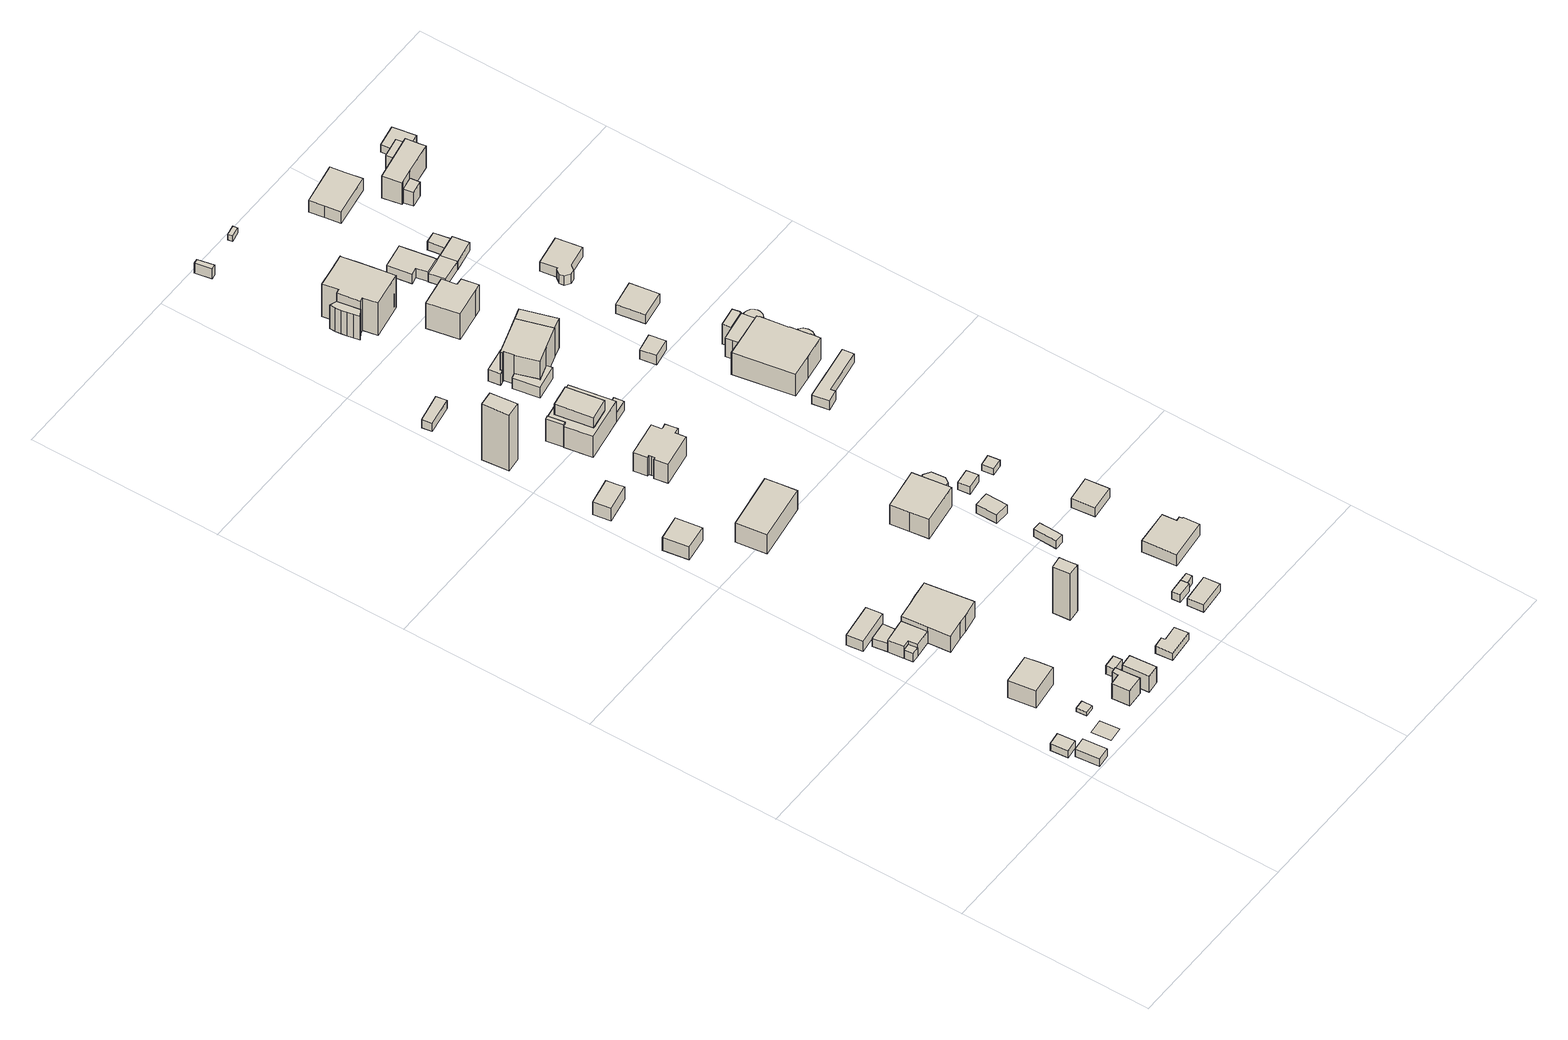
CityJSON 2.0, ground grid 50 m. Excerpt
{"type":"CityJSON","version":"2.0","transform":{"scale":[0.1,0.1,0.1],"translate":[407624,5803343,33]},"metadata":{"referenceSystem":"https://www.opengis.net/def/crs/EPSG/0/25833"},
"CityObjects":{
"building1":{"type":"Building","attributes":{"Gemeindeschluessel":"11000009","BezugspunktDach":"2200","function":"31001_1010","measuredHeight":2.56,"storeysAboveGround":1},"address":[{"country":"Germany","locality":"Berlin","thoroughfareNumber":"14","thoroughfareName":"Lindenstraße"}],"geometry":[{"type":"Solid","lod":"1","boundaries":[[[[0,1,2,3]],[[4,5,6,7]],[[4,7,3,2]],[[5,4,2,1]],[[6,5,1,0]],[[7,6,0,3]]]]}]},
"building2":{"type":"Building","attributes":{"Gemeindeschluessel":"11000009","BezugspunktDach":"2200","function":"31001_2000","measuredHeight":2.33,"storeysAboveGround":1},"address":[{"country":"Germany","locality":"Berlin","thoroughfareNumber":"14 (1)","thoroughfareName":"Lindenstraße"}],"geometry":[{"type":"Solid","lod":"1","boundaries":[[[[8,9,10,11]],[[12,13,14,15]],[[12,15,11,10]],[[13,12,10,9]],[[14,13,9,8]],[[15,14,8,11]]]]}]},
"building3":{"type":"Building","attributes":{"Gemeindeschluessel":"11000009","BezugspunktDach":"2200","function":"31001_1010","measuredHeight":0.02,"storeysAboveGround":1},"address":[{"country":"Germany","locality":"Berlin","thoroughfareNumber":"14 (2)","thoroughfareName":"Lindenstraße"}],"geometry":[{"type":"MultiSurface","lod":"1","boundaries":[[[16,17,18,19]]]}]},
"building4":{"type":"Building","attributes":{"Gemeindeschluessel":"11000009","BezugspunktDach":"2200","function":"31001_2000","measuredHeight":1.07,"storeysAboveGround":1},"address":[{"country":"Germany","locality":"Berlin","thoroughfareNumber":"14 (3)","thoroughfareName":"Lindenstraße"}],"geometry":[{"type":"Solid","lod":"1","boundaries":[[[[20,21,22,23]],[[24,25,26,27]],[[24,27,23,22]],[[25,24,22,21]],[[26,25,21,20]],[[27,26,20,23]]]]}]},
"building5":{"type":"Building","attributes":{"Gemeindeschluessel":"11000009","BezugspunktDach":"2200","function":"31001_1010","measuredHeight":7.18,"storeysAboveGround":1},"address":[{"country":"Germany","locality":"Berlin","thoroughfareNumber":"15","thoroughfareName":"Lindenstraße"}],"geometry":[{"type":"Solid","lod":"1","boundaries":[[[[28,29,30,31,32]],[[33,34,35,36,37]],[[33,37,32,31]],[[34,33,31,30]],[[35,34,30,29]],[[36,35,29,28]],[[37,36,28,32]]]]}]},
"building6":{"type":"Building","attributes":{"Gemeindeschluessel":"11000009","BezugspunktDach":"2200","function":"51009_1610","measuredHeight":2.79,"storeysAboveGround":0},"address":[{"country":"Germany","locality":"Berlin"}],"geometry":[{"type":"Solid","lod":"1","boundaries":[[[[38,39,40,41]],[[42,43,44,45]],[[42,45,41,40]],[[43,42,40,39]],[[44,43,39,38]],[[45,44,38,41]]]]}]},
"building7":{"type":"Building","attributes":{"Gemeindeschluessel":"11000009","BezugspunktDach":"2200","function":"31001_2000","measuredHeight":2.51,"storeysAboveGround":1},"address":[{"country":"Germany","locality":"Berlin","thoroughfareNumber":"16 (1)","thoroughfareName":"Lindenstraße"}],"geometry":[{"type":"Solid","lod":"1","boundaries":[[[[46,47,48,49]],[[50,51,52,53]],[[50,53,49,48]],[[51,50,48,47]],[[52,51,47,46]],[[53,52,46,49]]]]}]},
"building8":{"type":"Building","attributes":{"Gemeindeschluessel":"11000009","BezugspunktDach":"2200","function":"31001_2000","measuredHeight":3.21,"storeysAboveGround":1},"address":[{"country":"Germany","locality":"Berlin","thoroughfareNumber":"17 (1)","thoroughfareName":"Lindenstraße"}],"geometry":[{"type":"Solid","lod":"1","boundaries":[[[[54,55,56,57]],[[58,59,60,61]],[[58,61,57,56]],[[59,58,56,55]],[[60,59,55,54]],[[61,60,54,57]]]]}]},
"building9":{"type":"Building","attributes":{"Gemeindeschluessel":"11000009","BezugspunktDach":"2200","function":"31001_1010","measuredHeight":4.89,"storeysAboveGround":1},"address":[{"country":"Germany","locality":"Berlin","thoroughfareNumber":"14 (4)","thoroughfareName":"Lindenstraße"}],"geometry":[{"type":"Solid","lod":"1","boundaries":[[[[62,63,64,65,66,67,68]],[[69,70,71,72,73,74,75]],[[69,75,68,67]],[[70,69,67,66]],[[71,70,66,65]],[[72,71,65,64]],[[73,72,64,63]],[[74,73,63,62]],[[75,74,62,68]]]]}]},
"building10":{"type":"Building","attributes":{"Gemeindeschluessel":"11000009","function":"31001_1010"},"address":[{"country":"Germany","locality":"Berlin","thoroughfareNumber":"16","thoroughfareName":"Lindenstraße"}],"children":["building10-1","building10-2"]},
"building10-1":{"type":"BuildingPart","attributes":{"BezugspunktDach":"2200","measuredHeight":5.88,"storeysAboveGround":1},"parents":["building10"],"geometry":[{"type":"MultiSurface","lod":"1","boundaries":[[[76,77,78,79,80,81,82,83,84]],[[85,86,87,88,89,90,91,92,93]],[[85,93,84,83]],[[86,85,83,82]],[[87,86,82,81]],[[88,87,81,80]],[[89,88,80,79]],[[90,89,79,78]],[[91,90,78,77]],[[92,91,77,76]],[[94,95,92,76,84]],[[93,92,95,94]]]}]},
"building10-2":{"type":"BuildingPart","attributes":{"BezugspunktDach":"2200","measuredHeight":4.79,"storeysAboveGround":1},"parents":["building10"],"geometry":[{"type":"MultiSurface","lod":"1","boundaries":[[[96,97,98,95,94,99,100]],[[101,93,92,43,42,45,102]],[[101,102,100,99]],[[93,101,99,94]],[[43,92,95,98]],[[42,43,98,97]],[[45,42,97,96]],[[102,45,96,100]],[[93,103,94,95,92,104]]]}]},
"building11":{"type":"Building","attributes":{"Gemeindeschluessel":"11000009","BezugspunktDach":"2200","function":"31001_1010","measuredHeight":5.44,"storeysAboveGround":1},"address":[{"country":"Germany","locality":"Berlin","thoroughfareNumber":"14 (5)","thoroughfareName":"Lindenstraße"}],"geometry":[{"type":"Solid","lod":"1","boundaries":[[[[105,106,107,108]],[[109,110,111,112]],[[109,112,108,107]],[[110,109,107,106]],[[111,110,106,105]],[[112,111,105,108]]]]}]},
"building12":{"type":"Building","attributes":{"Gemeindeschluessel":"11000009","BezugspunktDach":"2200","function":"31001_2000","measuredHeight":2.69,"storeysAboveGround":1},"address":[{"country":"Germany","locality":"Berlin","thoroughfareNumber":"14 (6)","thoroughfareName":"Lindenstraße"}],"geometry":[{"type":"Solid","lod":"1","boundaries":[[[[113,114,115,116]],[[117,118,119,120]],[[117,120,116,115]],[[118,117,115,114]],[[119,118,114,113]],[[120,119,113,116]]]]}]},
"building13":{"type":"Building","attributes":{"Gemeindeschluessel":"11000009","BezugspunktDach":"2200","function":"31001_2000","measuredHeight":5.16,"storeysAboveGround":1},"address":[{"country":"Germany","locality":"Berlin","thoroughfareNumber":"19 (1)","thoroughfareName":"Lindenstraße"}],"geometry":[{"type":"Solid","lod":"1","boundaries":[[[[121,122,123,124]],[[125,126,127,128]],[[125,128,124,123]],[[126,125,123,122]],[[127,126,122,121]],[[128,127,121,124]]]]}]},
"building14":{"type":"Building","attributes":{"Gemeindeschluessel":"11000009","BezugspunktDach":"2200","function":"31001_1010","measuredHeight":2.32,"storeysAboveGround":1},"address":[{"country":"Germany","locality":"Berlin","thoroughfareNumber":"14 (7)","thoroughfareName":"Lindenstraße"}],"geometry":[{"type":"Solid","lod":"1","boundaries":[[[[129,130,131,132,133,134]],[[135,136,137,138,139,140]],[[135,140,134,133]],[[136,135,133,132]],[[137,136,132,131]],[[138,137,131,130]],[[139,138,130,129]],[[140,139,129,134]]]]}]},
"building15":{"type":"Building","attributes":{"Gemeindeschluessel":"11000009","BezugspunktDach":"2200","function":"31001_2000","measuredHeight":5,"storeysAboveGround":1},"address":[{"country":"Germany","locality":"Berlin","thoroughfareNumber":"20 (1)","thoroughfareName":"Lindenstraße"}],"geometry":[{"type":"Solid","lod":"1","boundaries":[[[[141,142,143,144,145]],[[146,147,148,149,150]],[[146,150,145,144]],[[147,146,144,143]],[[148,147,143,142]],[[149,148,142,141]],[[150,149,141,145]]]]}]},
"building16":{"type":"Building","attributes":{"Gemeindeschluessel":"11000009","BezugspunktDach":"2200","function":"31001_2000","measuredHeight":15.65,"storeysAboveGround":1},"address":[{"country":"Germany","locality":"Berlin","thoroughfareNumber":"915","thoroughfareName":"Lindenstraße"}],"geometry":[{"type":"Solid","lod":"1","boundaries":[[[[151,152,153,154,155]],[[156,157,158,159,160]],[[156,160,155,154]],[[157,156,154,153]],[[158,157,153,152]],[[159,158,152,151]],[[160,159,151,155]]]]}]},
"building17":{"type":"Building","attributes":{"Gemeindeschluessel":"11000009","BezugspunktDach":"2200","function":"31001_1010","measuredHeight":8.51,"storeysAboveGround":1},"address":[{"country":"Germany","locality":"Berlin","thoroughfareNumber":"18A","thoroughfareName":"Lindenstraße"}],"geometry":[{"type":"Solid","lod":"1","boundaries":[[[[161,162,163,164,165]],[[166,167,168,169,170]],[[166,170,165,164]],[[167,166,164,163]],[[168,167,163,162]],[[169,168,162,161]],[[170,169,161,165]]]]}]},
"building18":{"type":"Building","attributes":{"Gemeindeschluessel":"11000009","BezugspunktDach":"2200","function":"51009_1611","measuredHeight":17.93,"storeysAboveGround":0},"address":[{"country":"Germany","locality":"Berlin"}],"geometry":[{"type":"Solid","lod":"1","boundaries":[[[[171,172,173,174]],[[175,176,177,178]],[[175,178,174,173]],[[176,175,173,172]],[[177,176,172,171]],[[178,177,171,174]]]]}]},
"building19":{"type":"Building","attributes":{"Gemeindeschluessel":"11000009","BezugspunktDach":"2200","function":"31001_2000","measuredHeight":2.68,"storeysAboveGround":1},"address":[{"country":"Germany","locality":"Berlin","thoroughfareNumber":"23 (1)","thoroughfareName":"Lindenstraße"}],"geometry":[{"type":"Solid","lod":"1","boundaries":[[[[179,180,181,182]],[[183,184,185,186]],[[183,186,182,181]],[[184,183,181,180]],[[185,184,180,179]],[[186,185,179,182]]]]}]},
"building20":{"type":"Building","attributes":{"Gemeindeschluessel":"11000009","BezugspunktDach":"2200","function":"51009_1610","measuredHeight":7.17,"storeysAboveGround":0},"address":[{"country":"Germany","locality":"Berlin"}],"geometry":[{"type":"Solid","lod":"1","boundaries":[[[[187,188,189,190]],[[191,192,193,194]],[[191,194,190,189]],[[192,191,189,188]],[[193,192,188,187]],[[194,193,187,190]]]]}]},
"building21":{"type":"Building","attributes":{"Gemeindeschluessel":"11000009","BezugspunktDach":"2200","function":"31001_2000","measuredHeight":2.36,"storeysAboveGround":1},"address":[{"country":"Germany","locality":"Berlin","thoroughfareNumber":"14 (9)","thoroughfareName":"Lindenstraße"}],"geometry":[{"type":"Solid","lod":"1","boundaries":[[[[195,196,197,198,199]],[[200,201,202,203,204]],[[200,204,199,198]],[[201,200,198,197]],[[202,201,197,196]],[[203,202,196,195]],[[204,203,195,199]]]]}]},
"building22":{"type":"Building","attributes":{"Gemeindeschluessel":"11000009","BezugspunktDach":"2200","function":"31001_1010","measuredHeight":2.31,"storeysAboveGround":1},"address":[{"country":"Germany","locality":"Berlin","thoroughfareNumber":"14 (8)","thoroughfareName":"Lindenstraße"}],"geometry":[{"type":"Solid","lod":"1","boundaries":[[[[205,206,207,208]],[[209,210,211,212]],[[209,212,208,207]],[[210,209,207,206]],[[211,210,206,205]],[[212,211,205,208]]]]}]},
"building23":{"type":"Building","attributes":{"Gemeindeschluessel":"11000009","BezugspunktDach":"2200","function":"31001_1010","measuredHeight":7.93,"storeysAboveGround":1},"address":[{"country":"Germany","locality":"Berlin","thoroughfareNumber":"20","thoroughfareName":"Lindenstraße"}],"geometry":[{"type":"Solid","lod":"1","boundaries":[[[[213,214,215,216,217,218,219,220,221,222,223,224,225,226]],[[227,228,229,230,231,232,233,234,235,236,237,238,239,240]],[[227,240,226,225]],[[228,227,225,224]],[[229,228,224,223]],[[230,229,223,222]],[[231,230,222,221]],[[232,231,221,220]],[[233,232,220,219]],[[234,233,219,218]],[[235,234,218,217]],[[236,235,217,216]],[[237,236,216,215]],[[238,237,215,214]],[[239,238,214,213]],[[240,239,213,226]]]]}]},
"building24":{"type":"Building","attributes":{"Gemeindeschluessel":"11000009","BezugspunktDach":"2200","function":"31001_2000","measuredHeight":2.33,"storeysAboveGround":1},"address":[{"country":"Germany","locality":"Berlin","thoroughfareNumber":"14 (10)","thoroughfareName":"Lindenstraße"}],"geometry":[{"type":"Solid","lod":"1","boundaries":[[[[197,241,242,198]],[[243,244,201,200]],[[243,200,198,242]],[[244,243,242,241]],[[201,244,241,197]],[[200,201,197,198]]]]}]},
"building25":{"type":"Building","attributes":{"Gemeindeschluessel":"11000009","function":"31001_1010"},"address":[{"country":"Germany","locality":"Berlin","thoroughfareNumber":"21A","thoroughfareName":"Lindenstraße"}],"children":["building25-1","building25-2"]},
"building25-1":{"type":"BuildingPart","attributes":{"BezugspunktDach":"2200","measuredHeight":6.84,"storeysAboveGround":2},"parents":["building25"],"geometry":[{"type":"MultiSurface","lod":"1","boundaries":[[[245,246,247,248,249,250,251],[252,253,254,255]],[[256,257,258,259,260,261,262],[263,264,265,266]],[[256,262,251,250]],[[257,256,250,249]],[[258,257,249,248]],[[259,258,248,247]],[[260,259,247,246]],[[261,260,246,245]],[[262,261,245,251]],[[266,255,266,263]],[[264,263,264,253]],[[265,264,265,252]],[[265,252,265,266]],[[263,266,255,254]],[[254,253,264,263]],[[267,253,252,265,264]],[[266,265,252,255]]]}]},
"building25-2":{"type":"BuildingPart","attributes":{"BezugspunktDach":"2200","measuredHeight":10.55,"storeysAboveGround":2},"parents":["building25"],"geometry":[{"type":"MultiSurface","lod":"1","boundaries":[[[268,269,270,271]],[[265,264,263,266]],[[252,255,271,270]],[[253,252,270,269]],[[254,253,264,269,268]],[[255,254,268,271]],[[265,266,255,252]],[[272,264,265,252,253]],[[263,264,253,254]],[[266,263,254,255]]]}]},
"building26":{"type":"Building","attributes":{"Gemeindeschluessel":"11000009","function":"31001_1010"},"address":[{"country":"Germany","locality":"Berlin","thoroughfareNumber":"17","thoroughfareName":"Lindenstraße"}],"children":["building26-1","building26-2"]},
"building26-1":{"type":"BuildingPart","attributes":{"BezugspunktDach":"2200","measuredHeight":8.07,"storeysAboveGround":2},"parents":["building26"],"geometry":[{"type":"MultiSurface","lod":"1","boundaries":[[[273,274,275,276,277,278,279,280]],[[281,282,283,284,285,286,287,288]],[[281,288,280,279]],[[289,290,291,282,281,279,278]],[[292,289,282,283,282,278,277]],[[284,283,277,276],[284,293,292,283]],[[285,284,276,275]],[[286,285,275,274]],[[287,286,274,273]],[[288,287,273,280]],[[282,291,290,289]],[[283,282,289,292]],[[292,293,284,283]]]}]},
"building26-2":{"type":"BuildingPart","attributes":{"BezugspunktDach":"2200","measuredHeight":4.89,"storeysAboveGround":2},"parents":["building26"],"geometry":[{"type":"MultiSurface","lod":"1","boundaries":[[[293,294,295,296,297,290]],[[298,299,300,301,284,291]],[[298,291,290,297]],[[299,298,297,296]],[[300,299,296,295]],[[301,300,295,294]],[[284,301,294,293]],[[291,282,289,290]],[[283,292,289,282]],[[284,293,292,283]]]}]},
"building27":{"type":"Building","attributes":{"Gemeindeschluessel":"11000009","BezugspunktDach":"2200","function":"31001_2723","measuredHeight":2.49,"storeysAboveGround":1},"address":[{"country":"Germany","locality":"Berlin","thoroughfareNumber":"16 (3)","thoroughfareName":"Lindenstraße"}],"geometry":[{"type":"Solid","lod":"1","boundaries":[[[[302,303,304,305]],[[306,307,308,309]],[[306,309,305,304]],[[307,306,304,303]],[[308,307,303,302]],[[309,308,302,305]]]]}]},
"building28":{"type":"Building","attributes":{"Gemeindeschluessel":"11000009","BezugspunktDach":"2200","function":"31001_1313","measuredHeight":2.88,"storeysAboveGround":1},"address":[{"country":"Germany","locality":"Berlin","thoroughfareNumber":"16 (2)","thoroughfareName":"Lindenstraße"}],"geometry":[{"type":"Solid","lod":"1","boundaries":[[[[310,311,312,313]],[[314,315,316,317]],[[314,317,313,312]],[[315,314,312,311]],[[316,315,311,310]],[[317,316,310,313]]]]}]},
"building29":{"type":"Building","attributes":{"Gemeindeschluessel":"11000009","BezugspunktDach":"2200","function":"31001_2723","measuredHeight":2.99,"storeysAboveGround":1},"address":[{"country":"Germany","locality":"Berlin","thoroughfareNumber":"21A (1)","thoroughfareName":"Lindenstraße"}],"geometry":[{"type":"Solid","lod":"1","boundaries":[[[[318,319,320,321]],[[322,323,324,325]],[[322,325,321,320]],[[323,322,320,319]],[[324,323,319,318]],[[325,324,318,321]]]]}]},
"building30":{"type":"Building","attributes":{"Gemeindeschluessel":"11000009","BezugspunktDach":"2200","function":"31001_1010","measuredHeight":3.58,"storeysAboveGround":1},"address":[{"country":"Germany","locality":"Berlin","thoroughfareNumber":"15A (2)","thoroughfareName":"Lindenstraße"}],"geometry":[{"type":"Solid","lod":"1","boundaries":[[[[326,327,328,329,330,331,332,333,334]],[[335,336,337,338,339,340,341,342,343]],[[335,343,334,333]],[[336,335,333,332]],[[337,336,332,331]],[[338,337,331,330]],[[339,338,330,329]],[[340,339,329,328]],[[341,340,328,327]],[[342,341,327,326]],[[343,342,326,334]]]]}]},
"building31":{"type":"Building","attributes":{"Gemeindeschluessel":"11000009","BezugspunktDach":"2200","function":"31001_1313","measuredHeight":2.82,"storeysAboveGround":1},"address":[{"country":"Germany","locality":"Berlin","thoroughfareNumber":"17 (2)","thoroughfareName":"Lindenstraße"}],"geometry":[{"type":"Solid","lod":"1","boundaries":[[[[344,345,346,347]],[[348,349,350,351]],[[348,351,347,346]],[[349,348,346,345]],[[350,349,345,344]],[[351,350,344,347]]]]}]},
"building32":{"type":"Building","attributes":{"Gemeindeschluessel":"11000009","BezugspunktDach":"2200","function":"51009_1610","measuredHeight":7.68,"storeysAboveGround":0},"address":[{"country":"Germany","locality":"Berlin"}],"geometry":[{"type":"Solid","lod":"1","boundaries":[[[[352,353,354,355,356,357,358,359]],[[360,361,362,363,364,365,366,367]],[[360,367,359,358]],[[361,360,358,357]],[[362,361,357,356]],[[363,362,356,355]],[[364,363,355,354]],[[365,364,354,353]],[[366,365,353,352]],[[367,366,352,359]]]]}]},
"building33":{"type":"Building","attributes":{"Gemeindeschluessel":"11000009","function":"31001_1010"},"address":[{"country":"Germany","locality":"Berlin","thoroughfareNumber":"22A","thoroughfareName":"Lindenstraße"}],"children":["building33-1","building33-2","building33-3","building33-4"]},
"building33-1":{"type":"BuildingPart","attributes":{"BezugspunktDach":"2200","measuredHeight":9.42,"storeysAboveGround":3},"parents":["building33"],"geometry":[{"type":"MultiSurface","lod":"1","boundaries":[[[368,369,370,371,372,373,374,375,376,377]],[[378,379,380,381,382,383,384,385,386,387]],[[388,389,387,378,390,378,387,377,376]],[[379,378,376,375]],[[380,379,375,374],[379,380,374,375]],[[381,380,374,373]],[[391,392,393,394,391,382,381,373,372]],[[395,392,372,371]],[[383,382,391,396]],[[384,383,371,370]],[[385,384,370,369]],[[386,385,369,368]],[[387,386,387,389,397,368,377]],[[390,378,387,389,388]],[[394,393,392,391]],[[396,391,392,395]],[[397,389,387,386]]]}]},
"building33-2":{"type":"BuildingPart","attributes":{"BezugspunktDach":"2200","measuredHeight":3.43,"storeysAboveGround":3},"parents":["building33"],"geometry":[{"type":"Solid","lod":"1","boundaries":[[[[398,399,393,392,395,400]],[[396,391,394,401,402,403]],[[396,403,400,395]],[[401,394,393,399]],[[402,401,399,398]],[[403,402,398,400]],[[391,396,395,392]],[[391,392,393,394]]]]}]},
"building33-3":{"type":"BuildingPart","attributes":{"BezugspunktDach":"2200","measuredHeight":9.41,"storeysAboveGround":3},"parents":["building33"],"geometry":[{"type":"Solid","lod":"1","boundaries":[[[[374,404,405,375]],[[406,407,380,379]],[[406,379,375,405]],[[407,406,405,404]],[[380,407,404,374]],[[379,380,374,375]]]]}]},
"building33-4":{"type":"BuildingPart","attributes":{"BezugspunktDach":"2200","measuredHeight":3.69,"storeysAboveGround":3},"parents":["building33"],"geometry":[{"type":"MultiSurface","lod":"1","boundaries":[[[408,397,389,388,409,410]],[[411,378,387,386,412,413]],[[411,413,410,409]],[[378,411,409,388]],[[412,386,397,408]],[[413,412,408,410]],[[387,378,388,389]],[[386,387,414,389,397,415]]]}]},
"building34":{"type":"Building","attributes":{"Gemeindeschluessel":"11000009","BezugspunktDach":"2200","function":"31001_2463","measuredHeight":2.91,"storeysAboveGround":1},"address":[{"country":"Germany","locality":"Berlin","thoroughfareNumber":"16A (2)","thoroughfareName":"Lindenstraße"}],"geometry":[{"type":"Solid","lod":"1","boundaries":[[[[416,417,418,419]],[[420,421,422,423]],[[420,423,419,418]],[[421,420,418,417]],[[422,421,417,416]],[[423,422,416,419]]]]}]},
"building35":{"type":"Building","attributes":{"Gemeindeschluessel":"11000009","BezugspunktDach":"2200","function":"31001_2723","measuredHeight":1.85,"storeysAboveGround":1},"address":[{"country":"Germany","locality":"Berlin","thoroughfareNumber":"16A (3)","thoroughfareName":"Lindenstraße"}],"geometry":[{"type":"Solid","lod":"1","boundaries":[[[[424,425,426,427]],[[428,429,430,431]],[[428,431,427,426]],[[429,428,426,425]],[[430,429,425,424]],[[431,430,424,427]]]]}]},
"building36":{"type":"Building","attributes":{"Gemeindeschluessel":"11000009","function":"31001_1010"},"address":[{"country":"Germany","locality":"Berlin","thoroughfareNumber":"24","thoroughfareName":"Lindenstraße"}],"children":["building36-1","building36-2","building36-3"]},
"building36-1":{"type":"BuildingPart","attributes":{"BezugspunktDach":"2200","measuredHeight":12.09,"storeysAboveGround":3},"parents":["building36"],"geometry":[{"type":"MultiSurface","lod":"1","boundaries":[[[432,433,434,435,436,437,438,439,440,441,442,443,444]],[[445,446,447,448,449,450,451,452,453,454,455,456,457]],[[445,457,444,443]],[[446,445,443,442]],[[447,446,442,441]],[[448,447,441,440]],[[458,449,448,440,439]],[[450,449,439,438],[449,450,459,458]],[[451,450,438,437]],[[452,451,437,436],[460,461,462,463]],[[453,452,436,435]],[[454,453,435,434]],[[455,454,434,433]],[[456,455,433,432]],[[457,456,432,444]],[[462,461,460,463]]]}]},
"building36-2":{"type":"BuildingPart","attributes":{"BezugspunktDach":"2200","measuredHeight":6.75,"storeysAboveGround":3},"parents":["building36"],"geometry":[{"type":"Solid","lod":"1","boundaries":[[[[462,464,465,463]],[[466,467,461,460]],[[466,460,463,465]],[[467,466,465,464]],[[461,467,464,462]],[[460,461,462,463]]]]}]},
"building36-3":{"type":"BuildingPart","attributes":{"BezugspunktDach":"2200","measuredHeight":7.79,"storeysAboveGround":3},"parents":["building36"],"geometry":[{"type":"Solid","lod":"1","boundaries":[[[[459,468,469,458]],[[470,471,450,449]],[[470,449,458,469]],[[471,470,469,468]],[[450,471,468,459]],[[450,459,458,449]]]]}]},
"building37":{"type":"Building","attributes":{"Gemeindeschluessel":"11000009","BezugspunktDach":"2200","function":"51009_1610","measuredHeight":3.13,"storeysAboveGround":0},"address":[{"country":"Germany","locality":"Berlin"}],"geometry":[{"type":"Solid","lod":"1","boundaries":[[[[472,473,474,475]],[[476,477,478,479]],[[476,479,475,474]],[[477,476,474,473]],[[478,477,473,472]],[[479,478,472,475]]]]}]},
"building38":{"type":"Building","attributes":{"Gemeindeschluessel":"11000009","BezugspunktDach":"2200","function":"31001_1010","measuredHeight":9.97,"storeysAboveGround":2},"address":[{"country":"Germany","locality":"Berlin","thoroughfareNumber":"23","thoroughfareName":"Lindenstraße"}],"geometry":[{"type":"Solid","lod":"1","boundaries":[[[[480,481,482,483,484,485,486]],[[487,488,489,490,491,492,493]],[[487,493,486,485]],[[488,487,485,484]],[[489,488,484,483]],[[490,489,483,482]],[[491,490,482,481]],[[492,491,481,480]],[[493,492,480,486]]]]}]},
"building39":{"type":"Building","attributes":{"Gemeindeschluessel":"11000009","BezugspunktDach":"2200","function":"31001_2723","measuredHeight":2.97,"storeysAboveGround":1},"address":[{"country":"Germany","locality":"Berlin","thoroughfareNumber":"21A (2)","thoroughfareName":"Lindenstraße"}],"geometry":[{"type":"Solid","lod":"1","boundaries":[[[[494,495,496,497]],[[498,499,500,501]],[[498,501,497,496]],[[499,498,496,495]],[[500,499,495,494]],[[501,500,494,497]]]]}]},
"building40":{"type":"Building","attributes":{"Gemeindeschluessel":"11000009","BezugspunktDach":"2200","function":"31001_2000","measuredHeight":2.85,"storeysAboveGround":1},"address":[{"country":"Germany","locality":"Berlin","thoroughfareNumber":"18 (1)","thoroughfareName":"Lindenstraße"}],"geometry":[{"type":"Solid","lod":"1","boundaries":[[[[502,503,504,505,506,507]],[[508,509,510,511,512,513]],[[508,513,507,506]],[[509,508,506,505]],[[510,509,505,504]],[[511,510,504,503]],[[512,511,503,502]],[[513,512,502,507]]]]}]},
"building41":{"type":"Building","attributes":{"Gemeindeschluessel":"11000009","BezugspunktDach":"2200","function":"31001_2000","measuredHeight":1.74,"storeysAboveGround":1},"address":[{"country":"Germany","locality":"Berlin","thoroughfareNumber":"26 (4)","thoroughfareName":"Lindenstraße"}],"geometry":[{"type":"Solid","lod":"1","boundaries":[[[[514,515,516,517]],[[518,519,520,521]],[[518,521,517,516]],[[519,518,516,515]],[[520,519,515,514]],[[521,520,514,517]]]]}]},
"building42":{"type":"Building","attributes":{"Gemeindeschluessel":"11000009","BezugspunktDach":"2200","function":"31001_2463","measuredHeight":3.02,"storeysAboveGround":1},"address":[{"country":"Germany","locality":"Berlin","thoroughfareNumber":"24 (1)","thoroughfareName":"Lindenstraße"}],"geometry":[{"type":"Solid","lod":"1","boundaries":[[[[522,523,524,525,526,527,528]],[[529,530,531,532,533,534,535]],[[529,535,528,527]],[[530,529,527,526]],[[531,530,526,525]],[[532,531,525,524]],[[533,532,524,523]],[[534,533,523,522]],[[535,534,522,528]]]]}]},
"building43":{"type":"Building","attributes":{"Gemeindeschluessel":"11000009","function":"31001_1010"},"address":[{"country":"Germany","locality":"Berlin","thoroughfareNumber":"19","thoroughfareName":"Lindenstraße"}],"children":["building43-1","building43-2","building43-3","building43-4","building43-5"]},
"building43-1":{"type":"BuildingPart","attributes":{"BezugspunktDach":"2200","measuredHeight":10.68,"storeysAboveGround":1},"parents":["building43"],"geometry":[{"type":"MultiSurface","lod":"1","boundaries":[[[536,537,538,539,540,541,542,543,544,545,546,547]],[[548,549,550,551,552,553,554,555,556,557,558,559]],[[548,559,547,546]],[[560,561,562,548,546,545]],[[563,564,549,545,544]],[[551,550,544,543]],[[552,551,543,542]],[[553,552,542,541]],[[554,553,541,540],[554,565,566,553]],[[555,554,540,539]],[[556,555,539,538]],[[557,556,538,537]],[[558,557,537,536]],[[559,558,536,547]],[[549,548,562,561,560]],[[550,549,564,563]],[[565,554,553,566]]]}]},
"building43-2":{"type":"BuildingPart","attributes":{"BezugspunktDach":"2200","measuredHeight":3.47,"storeysAboveGround":1},"parents":["building43"],"geometry":[{"type":"Solid","lod":"1","boundaries":[[[[565,567,568,569,570,571,572,573,574,575,576,577,578,579,580,566]],[[581,582,583,584,585,586,587,588,589,590,591,592,593,555,554,553]],[[581,553,566,580]],[[582,581,580,579]],[[583,582,579,578]],[[584,583,578,577]],[[585,584,577,576]],[[586,585,576,575]],[[587,586,575,574]],[[588,587,574,573]],[[589,588,573,572]],[[590,589,572,571]],[[591,590,571,570]],[[592,591,570,569]],[[593,592,569,568]],[[555,593,568,567]],[[554,555,567,565]],[[553,554,565,566]]]]}]},
"building43-3":{"type":"BuildingPart","attributes":{"BezugspunktDach":"2200","measuredHeight":6.74,"storeysAboveGround":1},"parents":["building43"],"geometry":[{"type":"MultiSurface","lod":"1","boundaries":[[[594,562,561,595,596,597,598]],[[599,600,601,549,548,602,603]],[[599,603,598,597]],[[604,605,596,595]],[[549,564,604,601,595,561]],[[602,548,562,594]],[[603,602,594,598]],[[600,599,597,596,606]],[[601,600,605,604]],[[601,604,564,549]],[[549,561,562,548]]]}]},
"building43-4":{"type":"BuildingPart","attributes":{"BezugspunktDach":"2200","measuredHeight":6.35,"storeysAboveGround":1},"parents":["building43"],"geometry":[{"type":"MultiSurface","lod":"1","boundaries":[[[607,608,609,610,611,612]],[[613,614,615,600,599,616]],[[613,616,612,611]],[[614,613,611,610]],[[615,614,610,609]],[[600,615,609,608],[600,605,617,615]],[[597,596,608,607]],[[616,599,607,612]],[[605,600,615,617]],[[599,600,596,597]]]}]},
"building43-5":{"type":"BuildingPart","attributes":{"BezugspunktDach":"2200","measuredHeight":4.16,"storeysAboveGround":1},"parents":["building43"],"geometry":[{"type":"MultiSurface","lod":"1","boundaries":[[[564,563,618,619,620,621,622,623,624,625,626,627,628,629,630,631,632,617]],[[614,633,634,635,636,637,638,639,640,641,642,643,644,645,551,550,549,615]],[[614,615,617,632]],[[633,614,632,631]],[[634,633,631,630]],[[635,634,630,629]],[[636,635,629,628]],[[637,636,628,627]],[[638,637,627,626]],[[639,638,626,625]],[[640,639,625,624]],[[641,640,624,623]],[[642,641,623,622]],[[643,642,622,621]],[[644,643,621,620]],[[645,644,620,619]],[[551,645,619,618]],[[550,551,618,563]],[[549,550,563,564]],[[601,604,605,600]],[[605,617,615,600]],[[549,564,604,601]]]}]},
"building44":{"type":"Building","attributes":{"Gemeindeschluessel":"11000009","BezugspunktDach":"2200","function":"31001_2000","measuredHeight":3.22,"storeysAboveGround":1},"address":[{"country":"Germany","locality":"Berlin","thoroughfareNumber":"23 (2)","thoroughfareName":"Lindenstraße"}],"geometry":[{"type":"Solid","lod":"1","boundaries":[[[[646,647,648,649,650]],[[651,652,653,654,655]],[[651,655,650,649]],[[652,651,649,648]],[[653,652,648,647]],[[654,653,647,646]],[[655,654,646,650]]]]}]},
"building45":{"type":"Building","attributes":{"Gemeindeschluessel":"11000009","BezugspunktDach":"2200","function":"31001_2463","measuredHeight":2.91,"storeysAboveGround":1},"address":[{"country":"Germany","locality":"Berlin","thoroughfareNumber":"21 (1)","thoroughfareName":"Lindenstraße"}],"geometry":[{"type":"Solid","lod":"1","boundaries":[[[[656,657,658,659]],[[660,661,662,663]],[[660,663,659,658]],[[661,660,658,657]],[[662,661,657,656]],[[663,662,656,659]]]]}]},
"building46":{"type":"Building","attributes":{"Gemeindeschluessel":"11000009","BezugspunktDach":"2200","function":"31001_1010","measuredHeight":2.5,"storeysAboveGround":1},"address":[{"country":"Germany","locality":"Berlin","thoroughfareNumber":"23 (3)","thoroughfareName":"Lindenstraße"}],"geometry":[{"type":"Solid","lod":"1","boundaries":[[[[664,665,666,667,668,669]],[[670,671,672,673,674,675]],[[670,675,669,668]],[[671,670,668,667]],[[672,671,667,666]],[[673,672,666,665]],[[674,673,665,664]],[[675,674,664,669]]]]}]},
"building47":{"type":"Building","attributes":{"Gemeindeschluessel":"11000009","BezugspunktDach":"2200","function":"31001_2000","measuredHeight":2.55,"storeysAboveGround":1},"address":[{"country":"Germany","locality":"Berlin","thoroughfareNumber":"24A (2)","thoroughfareName":"Lindenstraße"}],"geometry":[{"type":"Solid","lod":"1","boundaries":[[[[668,667,676,677]],[[678,671,670,679]],[[678,679,677,676]],[[671,678,676,667]],[[670,671,667,668]],[[679,670,668,677]]]]}]},
"building48":{"type":"Building","attributes":{"Gemeindeschluessel":"11000009","BezugspunktDach":"2200","function":"31001_2463","measuredHeight":2.99,"storeysAboveGround":1},"address":[{"country":"Germany","locality":"Berlin","thoroughfareNumber":"22 (1)","thoroughfareName":"Lindenstraße"}],"geometry":[{"type":"Solid","lod":"1","boundaries":[[[[680,681,682,683,684,685,686,687,688,689]],[[690,691,692,693,694,695,696,697,698,699]],[[690,699,689,688]],[[691,690,688,687]],[[692,691,687,686]],[[693,692,686,685]],[[694,693,685,684]],[[695,694,684,683]],[[696,695,683,682]],[[697,696,682,681]],[[698,697,681,680]],[[699,698,680,689]]]]}]},
"building49":{"type":"Building","attributes":{"Gemeindeschluessel":"11000009","BezugspunktDach":"2200","function":"31001_1010","measuredHeight":4.26,"storeysAboveGround":1},"address":[{"country":"Germany","locality":"Berlin","thoroughfareNumber":"25","thoroughfareName":"Lindenstraße"}],"geometry":[{"type":"Solid","lod":"1","boundaries":[[[[700,701,702,703,704,705]],[[706,707,708,709,710,711]],[[706,711,705,704]],[[707,706,704,703]],[[708,707,703,702]],[[709,708,702,701]],[[710,709,701,700]],[[711,710,700,705]]]]}]},
"building50":{"type":"Building","attributes":{"Gemeindeschluessel":"11000009","function":"31001_1010"},"address":[{"country":"Germany","locality":"Berlin","thoroughfareNumber":"24A","thoroughfareName":"Lindenstraße"}],"children":["building50-1","building50-2"]},
"building50-1":{"type":"BuildingPart","attributes":{"BezugspunktDach":"2200","measuredHeight":7.79,"storeysAboveGround":2},"parents":["building50"],"geometry":[{"type":"MultiSurface","lod":"1","boundaries":[[[712,713,714,715,716,717,718]],[[719,720,721,722,723,724,725]],[[719,725,718,717]],[[720,719,717,716]],[[721,720,716,715]],[[726,727,722,721,715,714]],[[723,722,727,728,729,726,730,714,713]],[[724,723,713,712]],[[725,724,712,718]],[[730,727,726]]]}]},
"building50-2":{"type":"BuildingPart","attributes":{"BezugspunktDach":"2200","measuredHeight":4.46,"storeysAboveGround":2},"parents":["building50"],"geometry":[{"type":"Solid","lod":"1","boundaries":[[[[731,732,726,729]],[[727,733,734,728]],[[733,727,726,732]],[[734,733,732,731]],[[728,734,731,729]],[[728,729,726,727]]]]}]},
"building51":{"type":"Building","attributes":{"Gemeindeschluessel":"11000009","BezugspunktDach":"2200","function":"31001_2000","measuredHeight":5.81,"storeysAboveGround":1},"address":[{"country":"Germany","locality":"Berlin","thoroughfareNumber":"25 (1)","thoroughfareName":"Lindenstraße"}],"geometry":[{"type":"Solid","lod":"1","boundaries":[[[[735,736,737,738]],[[739,719,740,741]],[[739,741,738,737]],[[719,739,737,736]],[[740,719,736,735]],[[741,740,735,738]]]]}]},
"building52":{"type":"Building","attributes":{"Gemeindeschluessel":"11000009","BezugspunktDach":"2200","function":"31001_2000","measuredHeight":2.42,"storeysAboveGround":1},"address":[{"country":"Germany","locality":"Berlin","thoroughfareNumber":"25 (2)","thoroughfareName":"Lindenstraße"}],"geometry":[{"type":"Solid","lod":"1","boundaries":[[[[742,743,744,745,746]],[[747,748,749,750,751]],[[747,751,746,745]],[[748,747,745,744]],[[749,748,744,743]],[[750,749,743,742]],[[751,750,742,746]]]]}]}
},
"vertices":[
[37,3,37],[71,7,37],[65,69,37],[31,65,37],[65,69,12],[71,7,12],[37,3,12],[31,65,12],
[18,75,36],[51,79,36],[47,124,36],[14,120,36],[47,124,13],[51,79,13],[18,75,13],[14,120,13],
[115,27,13],[154,31,13],[149,81,13],[110,77,13],
[145,113,24],[169,115,24],[167,142,24],[143,140,24],[167,142,13],[169,115,13],[145,113,13],[143,140,13],
[101,218,69],[180,228,69],[175,263,69],[169,297,69],[91,288,69],[169,297,13],[175,263,13],[180,228,13],[101,218,13],[91,288,13],
[57,518,45],[76,520,45],[73,543,45],[54,541,45],[73,543,17],[76,520,17],[57,518,17],[54,541,17],
[49,582,44],[95,588,44],[92,625,44],[43,619,44],[92,625,18],[95,588,18],[49,582,18],[43,619,18],
[18,626,51],[112,638,51],[106,680,51],[13,668,51],[106,680,19],[112,638,19],[18,626,19],[13,668,19],
[224,53,62],[268,56,62],[264,103,62],[263,119,62],[248,117,62],[249,101,62],[220,98,62],[249,101,13],[248,117,13],[263,119,13],[264,103,13],[268,56,13],[224,53,13],[220,98,13],
[122,525,69],[128,467,69],[174,473,69],[198,476,69],[244,483,69],[226,607,69],[182,601,69],[158,597,69],[114,591,69],[158,597,17],[182,601,17],[226,607,17],[244,483,17],[198,476,17],[174,473,17],[128,467,17],[122,525,17],[114,591,17],[114,591,55],[122,525,55],
[54,541,55],[73,543,55],[76,520,55],[95,588,55],[49,582,55],[95,588,17],[49,582,17],[114,591,21],[121,529,17],
[283,42,63],[316,45,63],[310,113,63],[277,110,63],[310,113,12],[316,45,12],[283,42,12],[277,110,12],
[275,129,40],[308,132,40],[306,154,40],[273,151,40],[306,154,13],[308,132,13],[275,129,13],[273,151,13],
[25,1098,61],[90,1107,61],[80,1174,61],[15,1163,61],[80,1174,20],[90,1107,20],[25,1098,20],[15,1163,20],
[392,55,34],[463,61,34],[458,97,34],[417,92,34],[416,102,34],[388,98,34],[416,102,11],[417,92,11],[458,97,11],[463,61,11],[392,55,11],[388,98,11],
[21,1305,62],[92,1318,62],[88,1340,62],[84,1363,62],[14,1350,62],[84,1363,22],[88,1340,22],[92,1318,22],[21,1305,22],[14,1350,22],
[361,308,162],[393,311,162],[390,334,162],[388,357,162],[357,353,162],[388,357,13],[390,334,13],[393,311,13],[361,308,13],[357,353,13],
[137,966,82],[285,988,82],[280,1028,82],[274,1068,82],[126,1045,82],[274,1068,21],[280,1028,21],[285,988,21],[137,966,21],[126,1045,21],
[15,1574,204],[54,1579,204],[46,1648,204],[8,1644,204],[46,1648,24],[54,1579,24],[15,1574,24],[8,1644,24],
[18,1783,48],[93,1796,48],[88,1823,48],[14,1809,48],[88,1823,21],[93,1796,21],[18,1783,21],[14,1809,21],
[142,1517,96],[151,1519,96],[144,1562,96],[134,1560,96],[144,1562,25],[151,1519,25],[142,1517,25],[134,1560,25],
[546,141,34],[585,144,34],[585,149,34],[583,166,34],[544,163,34],[583,166,10],[585,149,10],[585,144,10],[546,141,10],[544,163,10],
[551,82,33],[624,88,33],[620,130,33],[547,123,33],[620,130,10],[624,88,10],[551,82,10],[547,123,10],
[178,1316,83],[184,1317,83],[185,1310,83],[186,1302,83],[180,1301,83],[186,1266,83],[277,1281,83],[273,1308,83],[288,1310,83],[285,1326,83],[282,1342,83],[267,1339,83],[263,1366,83],[172,1351,83],[263,1366,22],[267,1339,22],[282,1342,22],[285,1326,22],[288,1310,22],[273,1308,22],[277,1281,22],[186,1266,22],[180,1301,22],[186,1302,22],[185,1310,22],[184,1317,22],[178,1316,22],[172,1351,22],
[608,152,34],[607,168,34],[607,168,10],[608,152,10],
[154,1445,92],[270,1465,92],[266,1489,92],[250,1580,92],[144,1562,92],[151,1519,92],[142,1517,92],[216,1564,92],[232,1469,92],[176,1459,92],[160,1554,92],[151,1519,24],[144,1562,24],[250,1580,24],[266,1489,24],[270,1465,24],[154,1445,24],[142,1517,24],[176,1459,24],[232,1469,24],[216,1564,24],[160,1554,24],[232,1469,87],
[176,1459,125],[232,1469,125],[216,1564,125],[160,1554,125],[232,1469,47],
[374,749,80],[381,701,80],[489,716,80],[486,735,80],[482,765,80],[481,768,80],[475,814,80],[367,798,80],[475,814,18],[481,768,18],[482,765,18],[486,735,18],[489,716,18],[381,701,18],[374,749,18],[367,798,18],[481,768,67],[478,794,67],[478,794,18],[482,765,67],[486,735,67],
[506,737,67],[515,751,67],[511,786,67],[494,797,67],[494,797,18],[511,786,18],[515,751,18],[506,737,18],
[543,456,38],[544,518,38],[522,518,38],[520,456,38],[522,518,13],[544,518,13],[543,456,13],[520,456,13],
[544,605,43],[545,662,43],[506,662,43],[506,606,43],[506,662,15],[545,662,15],[544,605,15],[506,606,15],
[270,1465,53],[310,1471,53],[306,1496,53],[266,1489,53],[306,1496,23],[310,1471,23],[270,1465,23],[266,1489,23],
[630,209,48],[735,220,48],[731,262,48],[728,262,48],[727,270,48],[715,268,48],[711,305,48],[705,305,48],[621,297,48],[705,305,12],[711,305,12],[715,268,12],[727,270,12],[728,262,12],[731,262,12],[735,220,12],[630,209,12],[621,297,12],
[545,705,38],[586,711,38],[581,741,38],[541,736,38],[581,741,15],[586,711,15],[545,705,15],[541,736,15],
[140,2129,101],[142,2114,101],[144,2099,101],[147,2084,101],[151,2069,101],[168,2080,101],[158,2138,101],[140,2144,101],[158,2138,25],[168,2080,25],[151,2069,25],[147,2084,25],[144,2099,25],[142,2114,25],[140,2129,25],[140,2144,25],
[230,1742,114],[235,1743,114],[239,1717,114],[238,1716,114],[256,1659,114],[298,1672,114],[357,1690,114],[330,1779,114],[281,1764,114],[229,1748,114],[281,1764,20],[330,1779,20],[357,1690,20],[298,1672,20],[256,1659,20],[238,1716,20],[239,1717,20],[235,1743,20],[230,1742,20],[229,1748,20],[281,1764,57],[229,1748,57],[281,1764,50],[256,1659,22],[256,1659,57],[298,1672,57],[298,1672,22],[238,1716,57],[238,1716,22],[230,1742,57],
[236,1645,57],[300,1656,57],[224,1712,57],[300,1656,22],[236,1645,22],[224,1712,22],
[386,1699,114],[359,1788,114],[359,1788,20],[386,1699,20],
[219,1740,57],[278,1781,57],[214,1770,57],[278,1781,20],[219,1740,20],[214,1770,20],[229,1748,32],[230,1742,24],
[648,441,42],[714,448,42],[707,509,42],[641,501,42],[707,509,13],[714,448,13],[648,441,13],[641,501,13],
[623,696,33],[653,700,33],[649,730,33],[619,726,33],[649,730,14],[653,700,14],[623,696,14],[619,726,14],
[168,2080,128],[179,2083,128],[186,2045,128],[277,2061,128],[276,2065,128],[270,2101,128],[261,2153,128],[254,2191,128],[254,2195,128],[208,2187,128],[162,2180,128],[169,2140,128],[158,2138,128],[169,2140,23],[162,2180,23],[208,2187,23],[254,2195,23],[254,2191,23],[261,2153,23],[270,2101,23],[276,2065,23],[277,2061,23],[186,2045,23],[179,2083,23],[168,2080,23],[158,2138,23],[254,2191,101],[261,2153,101],[270,2101,24],[276,2065,24],[276,2065,91],[270,2101,91],
[285,2071,91],[282,2096,91],[282,2096,24],[285,2071,24],
[270,2162,101],[266,2186,101],[266,2186,23],[270,2162,23],
[119,2445,52],[132,2447,52],[123,2489,52],[111,2487,52],[123,2489,20],[132,2447,20],[119,2445,20],[111,2487,20],
[281,1891,103],[359,1904,103],[377,1907,103],[369,1950,103],[351,1948,103],[344,1986,103],[265,1973,103],[344,1986,21],[351,1948,21],[369,1950,21],[377,1907,21],[359,1904,21],[281,1891,21],[265,1973,21],
[467,1493,49],[516,1501,49],[508,1543,49],[460,1534,49],[508,1543,19],[516,1501,19],[467,1493,19],[460,1534,19],
[577,1105,43],[609,1111,43],[607,1123,43],[725,1142,43],[721,1171,43],[570,1148,43],[721,1171,14],[725,1142,14],[607,1123,14],[609,1111,14],[577,1105,14],[570,1148,14],
[238,2473,36],[265,2478,36],[263,2490,36],[236,2485,36],[263,2490,19],[265,2478,19],[238,2473,19],[236,2485,19],
[358,2074,51],[378,2078,51],[384,2049,51],[427,2056,51],[426,2065,51],[412,2147,51],[348,2136,51],[412,2147,21],[426,2065,21],[427,2056,21],[384,2049,21],[378,2078,21],[358,2074,21],[348,2136,21],
[567,1189,86],[628,1198,86],[689,1207,86],[686,1231,86],[685,1231,86],[677,1282,86],[676,1282,86],[665,1354,86],[664,1354,86],[663,1361,86],[582,1349,86],[540,1343,86],[582,1349,16],[663,1361,16],[664,1354,16],[665,1354,16],[676,1282,16],[677,1282,16],[685,1231,16],[686,1231,16],[689,1207,16],[628,1198,16],[567,1189,16],[540,1343,16],[663,1361,60],[663,1361,77],[582,1349,77],[664,1354,58],[663,1361,58],[685,1231,51],[677,1282,51],
[686,1231,51],[705,1235,51],[710,1238,51],[715,1241,51],[718,1246,51],[721,1251,51],[722,1257,51],[722,1263,51],[720,1269,51],[718,1274,51],[714,1278,51],[709,1282,51],[704,1284,51],[698,1286,51],[698,1286,16],[704,1284,16],[709,1282,16],[714,1278,16],[718,1274,16],[720,1269,16],[722,1263,16],[722,1257,16],[721,1251,16],[718,1246,16],[715,1241,16],[710,1238,16],[705,1235,16],
[579,1367,77],[660,1380,77],[657,1398,77],[607,1390,77],[576,1385,77],[607,1390,16],[657,1398,16],[660,1380,16],[579,1367,16],[576,1385,16],[660,1380,58],[657,1398,58],[657,1398,52],
[607,1390,80],[657,1398,80],[656,1401,80],[657,1401,80],[653,1420,80],[604,1412,80],[653,1420,16],[657,1401,16],[656,1401,16],[604,1412,16],[656,1401,58],
[665,1354,58],[684,1358,58],[689,1360,58],[693,1364,58],[697,1368,58],[699,1373,58],[700,1379,58],[700,1384,58],[698,1390,58],[695,1394,58],[692,1398,58],[687,1401,58],[682,1403,58],[676,1404,58],[657,1401,58],[676,1404,16],[682,1403,16],[687,1401,16],[692,1398,16],[695,1394,16],[698,1390,16],[700,1384,16],[700,1379,16],[699,1373,16],[697,1368,16],[693,1364,16],[689,1360,16],[684,1358,16],
[392,2007,47],[451,2017,47],[443,2059,47],[427,2056,47],[384,2049,47],[427,2056,20],[443,2059,20],[451,2017,20],[392,2007,20],[384,2049,20],
[560,1587,41],[630,1598,41],[618,1672,41],[548,1660,41],[618,1672,12],[630,1598,12],[560,1587,12],[548,1660,12],
[451,2017,45],[514,2028,45],[507,2070,45],[500,2069,45],[470,2064,45],[443,2059,45],[470,2064,19],[500,2069,19],[507,2070,19],[514,2028,19],[451,2017,19],[443,2059,19],
[492,2111,45],[463,2106,45],[492,2111,19],[463,2106,19],
[552,1800,43],[566,1791,43],[578,1793,43],[587,1806,43],[646,1816,43],[635,1882,43],[556,1869,43],[563,1826,43],[560,1826,43],[550,1812,43],[560,1826,13],[563,1826,13],[556,1869,13],[635,1882,13],[646,1816,13],[587,1806,13],[578,1793,13],[566,1791,13],[552,1800,13],[550,1812,13],
[413,2347,57],[419,2307,57],[529,2325,57],[522,2365,57],[516,2405,57],[406,2386,57],[516,2405,19],[522,2365,19],[529,2325,19],[419,2307,19],[413,2347,19],[406,2386,19],
[546,2231,86],[550,2232,86],[585,2238,86],[667,2252,86],[664,2266,86],[659,2302,86],[537,2280,86],[659,2302,15],[664,2266,15],[667,2252,15],[585,2238,15],[550,2232,15],[546,2231,15],[537,2280,15],[585,2238,62],[585,2238,17],[550,2232,17],[550,2232,62],[585,2238,32],
[555,2207,62],[588,2213,62],[588,2213,17],[555,2207,17],
[606,2293,73],[659,2302,73],[655,2325,73],[602,2315,73],[655,2325,15],[606,2293,15],[602,2315,15],
[655,2325,37],[659,2302,37],[718,2313,37],[708,2372,37],[651,2362,37],[708,2372,12],[718,2313,12],[659,2302,12],[655,2325,12],[651,2362,12]
]}
